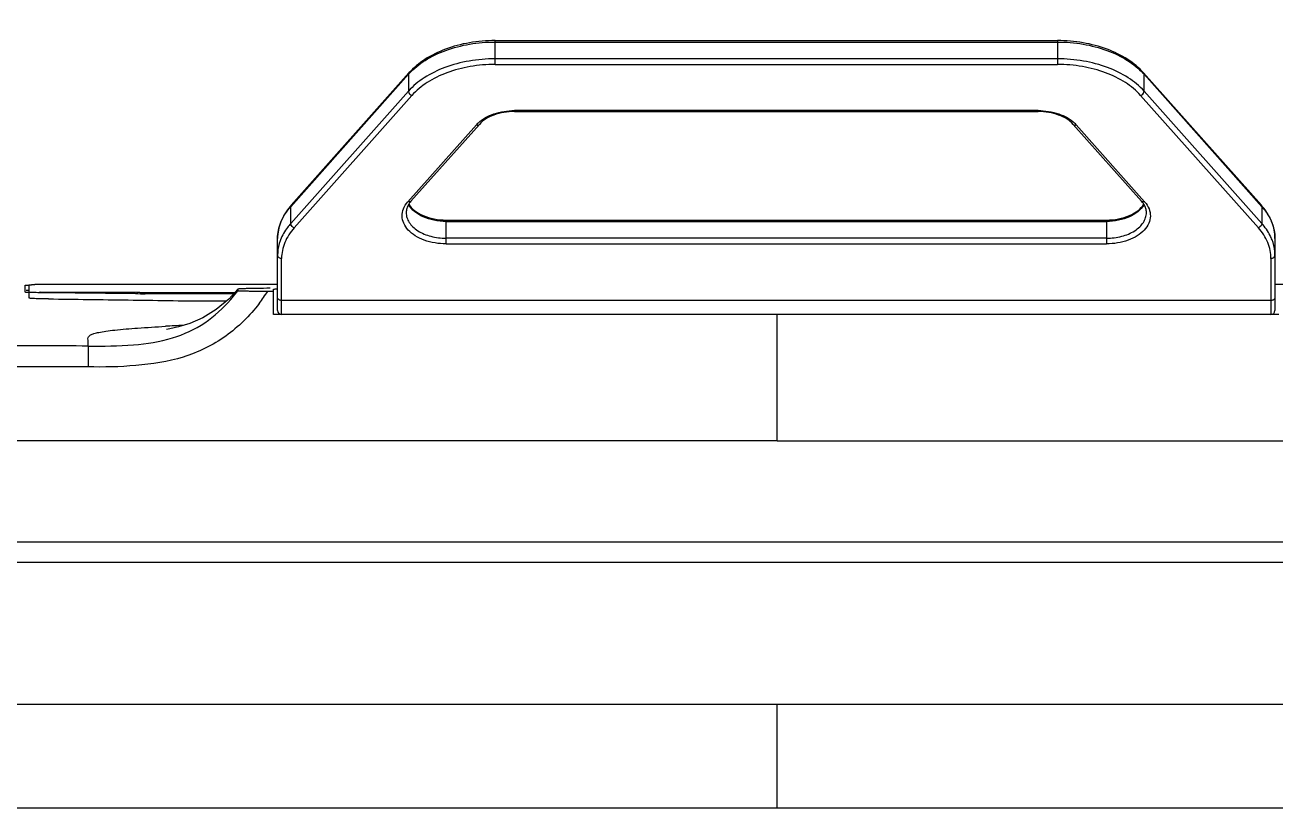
# Model space of a CAD drawing. Header units: millimetres. Extents: x 4086 to 8300, y 123 to 1549.
# Drawn here: x 6858.8 to 6921.5, y 681 to 720.2 of the extents above; entities that cross this region are included whole.
import ezdxf

# ---------------------------------------------------------------- set-up
doc = ezdxf.new("R2010")
doc.units = ezdxf.units.MM
doc.layers.add('00_COMPONENTS', color=7, linetype='Continuous')

msp = doc.modelspace()

# ---------------------------------------------------------------- linework, layer by layer
at = {"layer": '00_COMPONENTS', "color": 7, "linetype": 'Continuous'}
for p, q in [((6882.397, 718.255), (6882.397, 719.451)), ((6882.397, 719.451), (6910.594, 719.451)), ((6882.397, 719.379), (6910.594, 719.379)), ((6910.594, 719.451), (6910.594, 718.255)), ((6910.594, 718.537), (6882.397, 718.537)), ((6882.397, 718.255), (6910.594, 718.255)), ((6872.154, 711.121), (6878.056, 717.76)), ((6872.178, 711.19), (6878.08, 717.829)), ((6878.056, 717.76), (6878.056, 716.917)), ((6914.911, 717.829), (6920.812, 711.19)), ((6914.935, 716.917), (6914.935, 717.76)), ((6914.935, 717.76), (6920.837, 711.121)), ((6878.056, 716.917), (6872.154, 710.279)), ((6920.837, 710.279), (6914.935, 716.917)), ((6878.229, 716.7), (6872.328, 710.062)), ((6920.663, 710.062), (6914.761, 716.7)), ((6883.37, 715.894), (6883.37, 715.941)), ((6909.62, 715.941), (6883.37, 715.941)), ((6883.37, 715.894), (6909.62, 715.894)), ((6909.62, 715.941), (6909.62, 715.894)), ((6878.032, 711.371), (6881.46, 715.228)), ((6878.181, 711.392), (6881.61, 715.249)), ((6911.381, 715.249), (6914.81, 711.392)), ((6911.531, 715.228), (6914.959, 711.371)), ((6872.154, 710.279), (6872.154, 711.121)), ((6920.837, 711.121), (6920.837, 710.279)), ((6879.942, 709.256), (6879.942, 710.452)), ((6879.942, 710.452), (6913.049, 710.452)), ((6879.942, 710.38), (6913.049, 710.38)), ((6913.049, 710.452), (6913.049, 709.256)), ((6871.495, 705.913), (6871.495, 709.527)), ((6913.049, 709.538), (6879.942, 709.538)), ((6921.495, 709.527), (6921.495, 705.913)), ((6879.942, 709.256), (6913.049, 709.256)), ((6871.695, 705.713), (6871.695, 708.531)), ((6921.295, 708.531), (6921.295, 705.713)), ((6858.834, 706.831), (6858.834, 707.19)), ((6858.834, 707.19), (6859.018, 707.19)), ((6859.034, 707.205), (6859.034, 706.848)), ((6871.495, 707.216), (6860.034, 707.216)), ((6869.496, 706.985), (6869.045, 706.49)), ((6869.148, 706.471), (6869.495, 706.906)), ((6871.002, 706.888), (6871.295, 706.888)), ((6871.295, 705.711), (6871.295, 706.986)), ((6933.034, 707.216), (6921.495, 707.216)), ((6859.034, 706.817), (6859.034, 706.638)), ((6859.034, 706.638), (6859.034, 706.584)), ((6859.034, 706.584), (6859.034, 706.538)), ((6859.541, 706.838), (6859.627, 706.837)), ((6859.627, 706.808), (6859.627, 706.837)), ((6864.454, 706.813), (6859.627, 706.837)), ((6864.454, 706.76), (6864.454, 706.813)), ((6864.586, 706.813), (6864.454, 706.813)), ((6864.861, 706.758), (6864.861, 706.812)), ((6864.861, 706.812), (6869.338, 706.812)), ((6869.148, 706.759), (6864.861, 706.758)), ((6868.051, 706.393), (6868.765, 706.393)), ((6868.765, 706.393), (6868.929, 706.393)), ((6869.29, 706.759), (6869.148, 706.759)), ((6921.295, 706.415), (6871.695, 706.415)), ((6921.695, 705.71), (6871.295, 705.711)), ((6896.534, 699.385), (6896.534, 705.71)), ((6861.995, 704.133), (6861.992, 703.091)), ((6896.534, 699.385), (6823.964, 699.388)), ((6896.534, 699.385), (6951.635, 699.372)), ((7029.052, 694.293), (6763.725, 694.293)), ((6763.603, 693.293), (7029.456, 693.293)), ((6794.244, 686.175), (6896.534, 686.175)), ((6896.534, 686.175), (6998.824, 686.164)), ((6896.534, 680.964), (6896.534, 686.175)), ((7024.163, 680.964), (6768.904, 680.964))]:
    msp.add_line(p, q, dxfattribs=at)
msp.add_lwpolyline([(6869.045, 706.49), (6868.414, 705.959), (6867.749, 705.551), (6867.101, 705.267), (6866.53, 705.09), (6866.101, 704.996), (6865.924, 704.966)], dxfattribs=at)
for centre, radius, start, end in [((6880.495, 715.591), 3.264, 137.26846, 138.36108), ((6912.496, 715.591), 3.264, 41.63892, 42.73154), ((6882.577, 714.234), 1.495, 133.67388, 138.32009), ((6910.414, 714.234), 1.495, 41.67991, 46.32611), ((6879.078, 710.441), 1.4, 138.36197, 139.35283), ((6878.956, 710.689), 1.046, 143.68988, 147.45545), ((6879.049, 710.619), 1.162, 138.33922, 143.63912), ((6913.958, 710.633), 1.141, 36.31116, 41.71044), ((6914.034, 710.689), 1.046, 32.54612, 36.31002), ((6913.913, 710.441), 1.4, 40.64958, 41.63802), ((6874.615, 709.024), 3.261, 138.36107, 139.63001), ((6918.375, 709.024), 3.261, 40.36998, 41.63893), ((6859.76, 668.264), 38.951, 90.41532, 90.63829), ((6860.004, 634.402), 72.815, 89.97657, 90.41393), ((6864.366, 711.007), 7.81, 322.65168, 328.15837), ((6864.841, 754.715), 47.957, 269.44078, 270.02392), ((6864.859, 792.599), 85.787, 269.81777, 270.00169), ((6871.695, 705.913), 0.2, 180, 270), ((6921.295, 705.913), 0.2, 270, 0), ((6871.467, 602.366), 102.907, 92.61356, 93.11551), ((6855.598, -291.855), 996.008, 89.631991, 89.906161)]:
    msp.add_arc(centre, radius, start, end, dxfattribs=at)
for points, knots in [([(6861.992, 703.091), (6859.672, 703.093), (6855.032, 703.088), (6849.232, 703.043), (6844.592, 703.075), (6841.113, 703.144), (6837.636, 703.283), (6834.17, 703.601), (6830.782, 704.424), (6827.698, 706.015), (6825.13, 708.246), (6822.955, 710.741), (6821, 713.276), (6818.733, 716.405), (6817.197, 718.736), (6816.259, 720.233)], [0, 0, 0, 0, 0.131223, 0.262447, 0.328059, 0.39367, 0.459274, 0.524871, 0.590302, 0.655168, 0.719019, 0.781498, 0.842152, 0.900076, 1, 1, 1, 1]), ([(6882.397, 719.451), (6881.967, 719.451), (6881.121, 719.38), (6879.927, 719.066), (6878.887, 718.562), (6878.312, 718.09), (6878.08, 717.829)], [0, 0, 0, 0, 0.272555, 0.534897, 0.778795, 1, 1, 1, 1]), ([(6878.098, 717.806), (6878.33, 718.058), (6878.905, 718.515), (6879.939, 719.004), (6881.128, 719.31), (6881.969, 719.379), (6882.397, 719.379)], [0, 0, 0, 0, 0.219405, 0.463278, 0.726398, 1, 1, 1, 1]), ([(6914.911, 717.829), (6914.679, 718.09), (6914.104, 718.562), (6913.064, 719.066), (6911.869, 719.38), (6911.024, 719.451), (6910.594, 719.451)], [0, 0, 0, 0, 0.221206, 0.465103, 0.727446, 1, 1, 1, 1]), ([(6910.594, 719.379), (6911.022, 719.379), (6911.863, 719.31), (6913.052, 719.004), (6914.085, 718.515), (6914.66, 718.058), (6914.893, 717.806)], [0, 0, 0, 0, 0.273602, 0.536722, 0.780595, 1, 1, 1, 1]), ([(6882.397, 718.537), (6881.962, 718.537), (6881.108, 718.466), (6879.904, 718.15), (6878.861, 717.647), (6878.286, 717.176), (6878.056, 716.917)], [0, 0, 0, 0, 0.274318, 0.537798, 0.781431, 1, 1, 1, 1]), ([(6882.397, 718.255), (6881.98, 718.255), (6881.16, 718.187), (6880.003, 717.884), (6879.002, 717.401), (6878.45, 716.949), (6878.229, 716.7)], [0, 0, 0, 0, 0.274319, 0.537797, 0.78143, 1, 1, 1, 1]), ([(6914.935, 716.917), (6914.705, 717.176), (6914.13, 717.647), (6913.087, 718.15), (6911.883, 718.466), (6911.028, 718.537), (6910.594, 718.537)], [0, 0, 0, 0, 0.218569, 0.462202, 0.725682, 1, 1, 1, 1]), ([(6914.761, 716.7), (6914.54, 716.949), (6913.988, 717.401), (6912.987, 717.884), (6911.831, 718.187), (6911.011, 718.255), (6910.594, 718.255)], [0, 0, 0, 0, 0.21857, 0.462203, 0.725681, 1, 1, 1, 1]), ([(6878.08, 717.829), (6878.076, 717.824), (6878.061, 717.804), (6878.056, 717.779), (6878.056, 717.76)], [0, 0, 0, 0, 0.239999, 1, 1, 1, 1]), ([(6914.935, 717.76), (6914.935, 717.766), (6914.933, 717.791), (6914.923, 717.815), (6914.911, 717.829)], [0, 0, 0, 0, 0.267395, 1, 1, 1, 1]), ([(6878.056, 716.917), (6878.056, 716.896), (6878.078, 716.801), (6878.16, 716.726), (6878.229, 716.7)], [0, 0, 0, 0, 0.226037, 1, 1, 1, 1]), ([(6914.761, 716.7), (6914.785, 716.709), (6914.868, 716.754), (6914.935, 716.847), (6914.935, 716.917)], [0, 0, 0, 0, 0.264463, 1, 1, 1, 1]), ([(6881.544, 715.315), (6881.765, 715.526), (6882.364, 715.844), (6883.021, 715.941), (6883.37, 715.941)], [0, 0, 0, 0, 0.466244, 1, 1, 1, 1]), ([(6883.37, 715.894), (6883.191, 715.894), (6882.841, 715.865), (6882.349, 715.737), (6881.929, 715.536), (6881.7, 715.35), (6881.61, 715.249)], [0, 0, 0, 0, 0.278935, 0.545404, 0.788401, 1, 1, 1, 1]), ([(6909.62, 715.941), (6909.97, 715.941), (6910.627, 715.844), (6911.226, 715.526), (6911.446, 715.315)], [0, 0, 0, 0, 0.533756, 1, 1, 1, 1]), ([(6911.381, 715.249), (6911.291, 715.35), (6911.061, 715.536), (6910.642, 715.737), (6910.15, 715.865), (6909.799, 715.894), (6909.62, 715.894)], [0, 0, 0, 0, 0.211598, 0.454595, 0.721063, 1, 1, 1, 1]), ([(6881.46, 715.228), (6881.487, 715.218), (6881.541, 715.207), (6881.594, 715.231), (6881.61, 715.249)], [0, 0, 0, 0, 0.550361, 1, 1, 1, 1]), ([(6911.381, 715.249), (6911.397, 715.231), (6911.45, 715.207), (6911.503, 715.218), (6911.531, 715.228)], [0, 0, 0, 0, 0.449639, 1, 1, 1, 1]), ([(6879.942, 709.256), (6879.573, 709.256), (6879.028, 709.341), (6878.402, 709.638), (6878.043, 709.924), (6877.806, 710.267), (6877.716, 710.648), (6877.788, 711.032), (6877.929, 711.252), (6878.016, 711.353)], [0, 0, 0, 0, 0.306701, 0.446531, 0.572257, 0.684192, 0.787052, 0.889373, 1, 1, 1, 1]), ([(6878.075, 711.252), (6878.032, 711.185), (6877.966, 711.047), (6877.942, 710.896), (6877.942, 710.823)], [0, 0, 0, 0, 0.520392, 1, 1, 1, 1]), ([(6878.181, 711.392), (6878.165, 711.374), (6878.113, 711.351), (6878.059, 711.361), (6878.032, 711.371)], [0, 0, 0, 0, 0.449639, 1, 1, 1, 1]), ([(6879.942, 710.38), (6879.739, 710.38), (6879.342, 710.419), (6878.662, 710.627), (6878.212, 710.955), (6878.057, 711.235)], [0, 0, 0, 0, 0.283849, 0.552504, 1, 1, 1, 1]), ([(6878.067, 711.25), (6878.141, 711.129), (6878.362, 710.899), (6878.803, 710.65), (6879.346, 710.488), (6879.74, 710.452), (6879.942, 710.452)], [0, 0, 0, 0, 0.20187, 0.442232, 0.712916, 1, 1, 1, 1]), ([(6914.975, 711.353), (6915.062, 711.252), (6915.203, 711.032), (6915.275, 710.648), (6915.185, 710.267), (6914.947, 709.924), (6914.588, 709.638), (6913.963, 709.341), (6913.418, 709.256), (6913.049, 709.256)], [0, 0, 0, 0, 0.110628, 0.21295, 0.31581, 0.427744, 0.553469, 0.693299, 1, 1, 1, 1]), ([(6913.049, 710.452), (6913.251, 710.452), (6913.645, 710.488), (6914.188, 710.65), (6914.629, 710.899), (6914.85, 711.129), (6914.924, 711.25)], [0, 0, 0, 0, 0.287083, 0.557767, 0.798131, 1, 1, 1, 1]), ([(6914.933, 711.234), (6914.778, 710.954), (6914.328, 710.627), (6913.648, 710.419), (6913.251, 710.38), (6913.049, 710.38)], [0, 0, 0, 0, 0.447588, 0.716223, 1, 1, 1, 1]), ([(6914.959, 711.371), (6914.932, 711.361), (6914.878, 711.351), (6914.825, 711.374), (6914.81, 711.392)], [0, 0, 0, 0, 0.550361, 1, 1, 1, 1]), ([(6915.049, 710.823), (6915.049, 710.896), (6915.025, 711.047), (6914.958, 711.185), (6914.916, 711.252)], [0, 0, 0, 0, 0.479606, 1, 1, 1, 1]), ([(6872.131, 711.136), (6871.935, 710.906), (6871.691, 710.52), (6871.524, 709.954), (6871.495, 709.668), (6871.495, 709.527)], [0, 0, 0, 0, 0.514334, 0.759161, 1, 1, 1, 1]), ([(6871.495, 709.527), (6871.495, 709.666), (6871.524, 709.949), (6871.699, 710.512), (6871.952, 710.894), (6872.154, 711.121)], [0, 0, 0, 0, 0.23766, 0.480885, 1, 1, 1, 1]), ([(6872.154, 711.121), (6872.154, 711.128), (6872.156, 711.152), (6872.166, 711.177), (6872.178, 711.19)], [0, 0, 0, 0, 0.267395, 1, 1, 1, 1]), ([(6877.942, 710.823), (6877.942, 710.738), (6877.969, 710.564), (6878.088, 710.318), (6878.278, 710.095), (6878.626, 709.827), (6879.19, 709.598), (6879.684, 709.538), (6879.942, 709.538)], [0, 0, 0, 0, 0.097467, 0.199899, 0.31092, 0.432271, 0.703533, 1, 1, 1, 1]), ([(6913.049, 709.538), (6913.306, 709.538), (6913.801, 709.598), (6914.364, 709.827), (6914.713, 710.095), (6914.903, 710.318), (6915.022, 710.564), (6915.049, 710.738), (6915.049, 710.823)], [0, 0, 0, 0, 0.296442, 0.567695, 0.689051, 0.800081, 0.902523, 1, 1, 1, 1]), ([(6920.812, 711.19), (6920.816, 711.186), (6920.831, 711.166), (6920.837, 711.14), (6920.837, 711.121)], [0, 0, 0, 0, 0.239999, 1, 1, 1, 1]), ([(6920.837, 711.121), (6921.039, 710.894), (6921.292, 710.512), (6921.466, 709.949), (6921.495, 709.666), (6921.495, 709.527)], [0, 0, 0, 0, 0.519115, 0.76234, 1, 1, 1, 1]), ([(6921.495, 709.527), (6921.495, 709.668), (6921.467, 709.954), (6921.299, 710.52), (6921.055, 710.906), (6920.86, 711.136)], [0, 0, 0, 0, 0.240838, 0.485665, 1, 1, 1, 1]), ([(6872.154, 710.279), (6872.098, 710.216), (6871.894, 709.967), (6871.73, 709.683), (6871.644, 709.461)], [0, 0, 0, 0, 0.261247, 1, 1, 1, 1]), ([(6872.328, 710.062), (6872.134, 709.843), (6871.891, 709.476), (6871.723, 708.936), (6871.695, 708.665), (6871.695, 708.531)], [0, 0, 0, 0, 0.519115, 0.76234, 1, 1, 1, 1]), ([(6872.328, 710.062), (6872.304, 710.07), (6872.221, 710.116), (6872.154, 710.208), (6872.154, 710.279)], [0, 0, 0, 0, 0.264463, 1, 1, 1, 1]), ([(6920.837, 710.279), (6920.837, 710.257), (6920.814, 710.162), (6920.732, 710.087), (6920.663, 710.062)], [0, 0, 0, 0, 0.226037, 1, 1, 1, 1]), ([(6921.295, 708.531), (6921.295, 708.665), (6921.268, 708.936), (6921.1, 709.476), (6920.857, 709.843), (6920.663, 710.062)], [0, 0, 0, 0, 0.23766, 0.480885, 1, 1, 1, 1]), ([(6921.347, 709.461), (6921.319, 709.533), (6921.188, 709.828), (6920.999, 710.096), (6920.837, 710.279)], [0, 0, 0, 0, 0.240407, 1, 1, 1, 1]), ([(6871.644, 709.461), (6871.619, 709.398), (6871.534, 709.147), (6871.495, 708.881), (6871.495, 708.684)], [0, 0, 0, 0, 0.254957, 1, 1, 1, 1]), ([(6921.495, 708.684), (6921.495, 708.749), (6921.483, 709.014), (6921.419, 709.275), (6921.347, 709.461)], [0, 0, 0, 0, 0.247196, 1, 1, 1, 1]), ([(6871.495, 708.684), (6871.495, 708.664), (6871.507, 708.621), (6871.553, 708.571), (6871.619, 708.538), (6871.67, 708.531), (6871.695, 708.531)], [0, 0, 0, 0, 0.218807, 0.457051, 0.720345, 1, 1, 1, 1]), ([(6921.295, 708.531), (6921.321, 708.531), (6921.372, 708.538), (6921.437, 708.571), (6921.484, 708.621), (6921.495, 708.664), (6921.495, 708.684)], [0, 0, 0, 0, 0.279655, 0.542949, 0.781193, 1, 1, 1, 1]), ([(6858.884, 706.94), (6858.893, 706.94), (6858.943, 706.941), (6858.993, 706.942), (6859.033, 706.942)], [0, 0, 0, 0, 0.190793, 1, 1, 1, 1]), ([(6859.034, 707.205), (6859.034, 707.207), (6859.044, 707.205), (6859.055, 707.208), (6859.08, 707.208), (6859.112, 707.21), (6859.154, 707.21), (6859.227, 707.212), (6859.285, 707.213), (6859.326, 707.213)], [0, 0, 0, 0, 0.016922, 0.0662, 0.147593, 0.260567, 0.40388, 0.575974, 1, 1, 1, 1]), ([(6869.495, 706.907), (6869.487, 706.902), (6869.572, 706.906), (6869.618, 706.896), (6869.786, 706.897), (6869.966, 706.893), (6870.198, 706.891), (6870.545, 706.889), (6870.817, 706.888), (6871.002, 706.888)], [0, 0, 0, 0, 0.019355, 0.080591, 0.177734, 0.306034, 0.459897, 0.631575, 1, 1, 1, 1]), ([(6869.495, 706.985), (6869.493, 706.982), (6869.504, 706.975), (6869.493, 706.962), (6869.497, 706.939), (6869.495, 706.919), (6869.495, 706.906)], [0, 0, 0, 0, 0.136235, 0.26422, 0.509954, 1, 1, 1, 1]), ([(6871.12, 707.03), (6870.895, 707.027), (6870.574, 707.023), (6870.173, 707.016), (6869.931, 707.011), (6869.743, 707.004), (6869.606, 707.002), (6869.535, 706.992), (6869.5, 706.991), (6869.495, 706.985)], [0, 0, 0, 0, 0.414298, 0.593288, 0.739737, 0.859733, 0.943536, 0.986095, 1, 1, 1, 1]), ([(6871.295, 706.986), (6871.294, 706.99), (6871.321, 706.988), (6871.345, 706.995), (6871.408, 706.995), (6871.452, 706.997), (6871.479, 706.998)], [0, 0, 0, 0, 0.062786, 0.252455, 0.566205, 1, 1, 1, 1]), ([(6858.856, 706.826), (6858.85, 706.827), (6858.845, 706.828), (6858.834, 706.829), (6858.834, 706.831)], [0, 0, 0, 0, 0.733811, 1, 1, 1, 1]), ([(6858.923, 706.821), (6858.916, 706.821), (6858.894, 706.823), (6858.871, 706.824), (6858.856, 706.826)], [0, 0, 0, 0, 0.311269, 1, 1, 1, 1]), ([(6859.033, 706.817), (6859.023, 706.817), (6858.986, 706.818), (6858.949, 706.82), (6858.923, 706.821)], [0, 0, 0, 0, 0.284083, 1, 1, 1, 1]), ([(6859.545, 706.808), (6859.496, 706.808), (6859.325, 706.81), (6859.154, 706.813), (6859.033, 706.817)], [0, 0, 0, 0, 0.292242, 1, 1, 1, 1]), ([(6860.009, 706.495), (6859.877, 706.496), (6859.645, 706.502), (6859.345, 706.507), (6859.155, 706.524), (6859.059, 706.526), (6859.035, 706.538)], [0, 0, 0, 0, 0.403115, 0.71662, 0.916638, 1, 1, 1, 1]), ([(6860.009, 706.495), (6861.34, 706.478), (6863.336, 706.45), (6866.017, 706.416), (6867.366, 706.39), (6868.051, 706.393)], [0, 0, 0, 0, 0.496561, 0.744791, 1, 1, 1, 1]), ([(6870.575, 706.269), (6870.1, 705.648), (6868.959, 704.521), (6866.785, 703.459), (6864.396, 703.106), (6862.793, 703.066), (6861.992, 703.091)], [0, 0, 0, 0, 0.246109, 0.495823, 0.747642, 1, 1, 1, 1]), ([(6861.995, 704.133), (6862.756, 704.127), (6864.178, 704.132), (6866.191, 704.433), (6867.888, 705.218), (6868.771, 706.028), (6869.15, 706.471)], [0, 0, 0, 0, 0.292395, 0.546411, 0.775882, 1, 1, 1, 1]), ([(6871.695, 706.415), (6871.67, 706.415), (6871.619, 706.422), (6871.553, 706.455), (6871.507, 706.505), (6871.495, 706.548), (6871.495, 706.568)], [0, 0, 0, 0, 0.279655, 0.542949, 0.781193, 1, 1, 1, 1]), ([(6921.495, 706.568), (6921.495, 706.548), (6921.484, 706.505), (6921.437, 706.455), (6921.372, 706.422), (6921.321, 706.415), (6921.295, 706.415)], [0, 0, 0, 0, 0.218807, 0.457051, 0.720345, 1, 1, 1, 1]), ([(6861.995, 704.13), (6861.995, 704.179), (6861.996, 704.277), (6861.997, 704.418), (6861.967, 704.584), (6862.119, 704.703), (6862.31, 704.766), (6862.567, 704.829), (6862.915, 704.884), (6863.562, 704.963), (6864.559, 705.044), (6865.407, 705.096), (6865.874, 705.121)], [0, 0, 0, 0, 0.033759, 0.066304, 0.097673, 0.140006, 0.180043, 0.238392, 0.318641, 0.420644, 0.681902, 1, 1, 1, 1])]:
    msp.add_open_spline(points, degree=3, knots=knots, dxfattribs=at)
msp.add_open_spline([(6864.373, 706.76), (6862.764, 706.777), (6861.155, 706.792), (6859.545, 706.808)], degree=3, dxfattribs=at)

doc.saveas('drawing.dxf')
